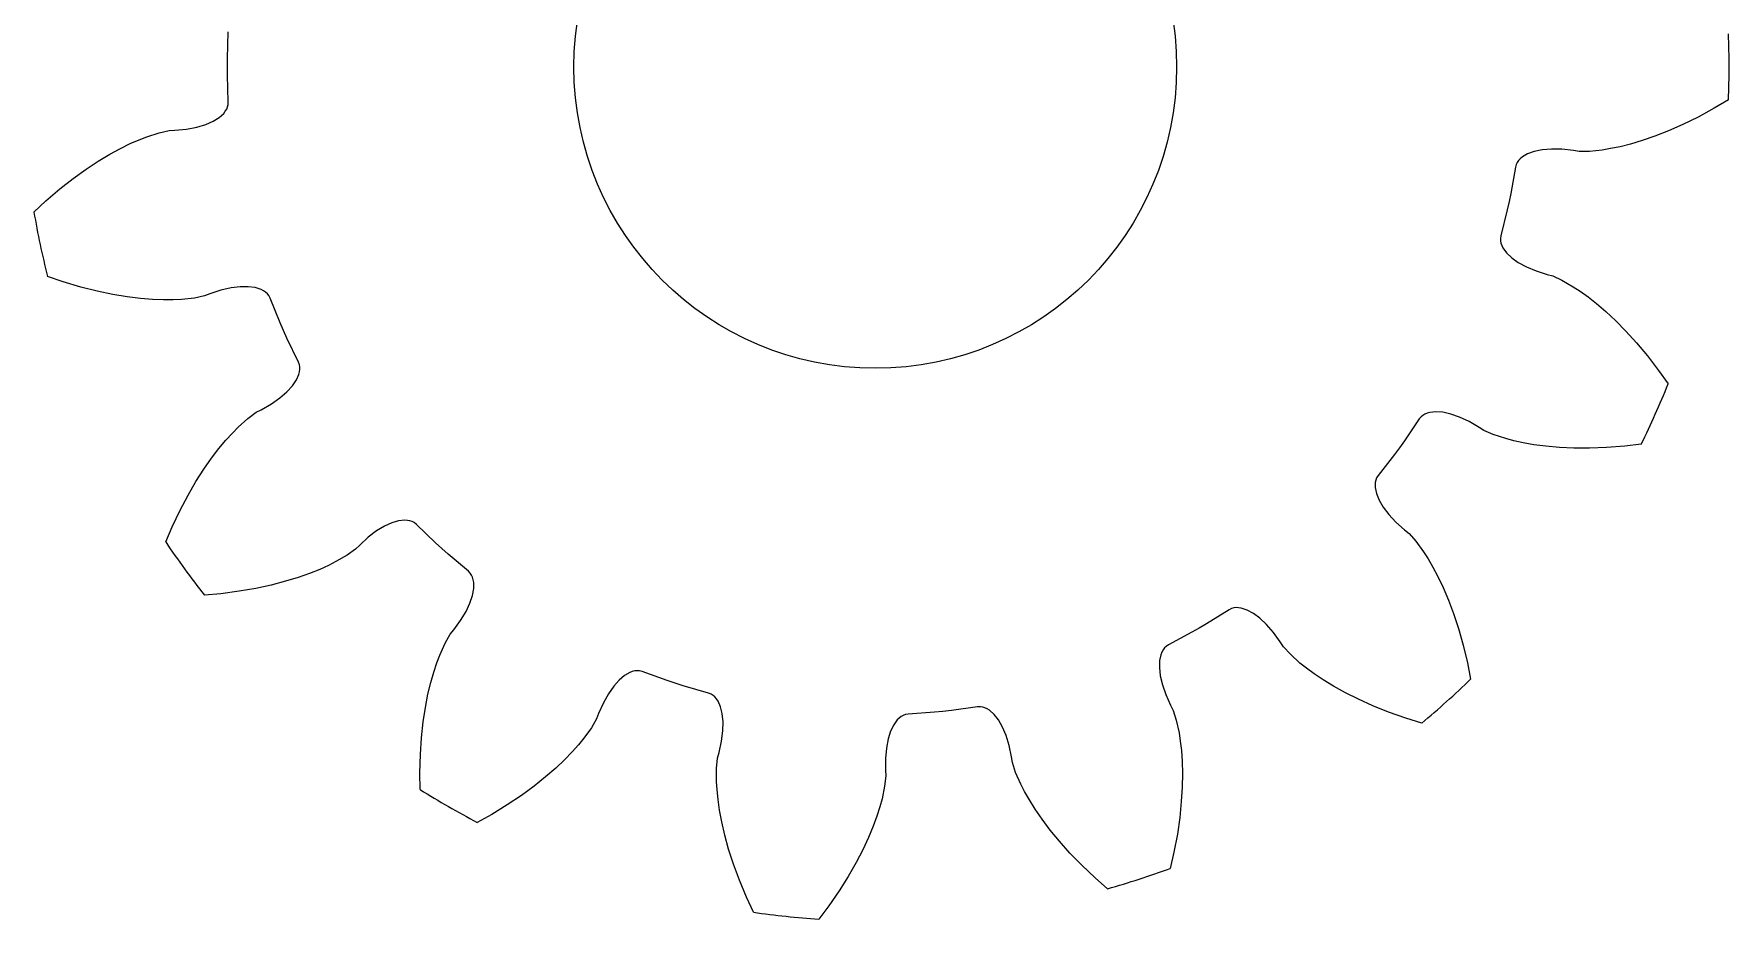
# Model space of a CAD drawing. Extents: x -8.4 to 8.5, y -8.5 to 8.5.
# Drawn here: x -8.38 to 8.5, y -8.48 to 0.33 of the extents above; entities that cross this region are included whole.
import ezdxf

# ---------------------------------------------------------------- set-up
doc = ezdxf.new("R2010")
doc.units = 0

msp = doc.modelspace()

# ---------------------------------------------------------------- linework, layer by layer
msp.add_circle((0, 0), 3)
msp.add_circle((0, 0), 3)
at = {"layer": 'layer0'}
for p, q in [((-6.449, 0.084), (-6.441, 0.348)), ((-6.45, 0), (-6.449, 0.084)), ((-6.449, -0.084), (-6.45, 0)), ((-6.441, -0.348), (-6.449, -0.084)), ((8.494, -0.328), (8.353, -0.412)), ((-6.592, -0.54), (-6.532, -0.503)), ((-6.532, -0.503), (-6.487, -0.463)), ((-6.487, -0.463), (-6.471, -0.441)), ((-6.471, -0.441), (-6.457, -0.42)), ((-6.457, -0.42), (-6.448, -0.398)), ((-6.448, -0.398), (-6.442, -0.376)), ((-6.442, -0.376), (-6.441, -0.348)), ((8.192, -0.499), (8.04, -0.574)), ((8.353, -0.412), (8.192, -0.499)), ((-7.252, -0.695), (-7.128, -0.655)), ((-7.128, -0.655), (-7.029, -0.633)), ((-7.029, -0.633), (-6.972, -0.63)), ((-6.972, -0.63), (-6.856, -0.619)), ((-6.856, -0.619), (-6.754, -0.599)), ((-6.754, -0.599), (-6.666, -0.572)), ((-6.666, -0.572), (-6.592, -0.54)), ((7.896, -0.638), (7.761, -0.69)), ((8.04, -0.574), (7.896, -0.638)), ((-7.619, -0.869), (-7.514, -0.812)), ((-7.514, -0.812), (-7.417, -0.764)), ((-7.417, -0.764), (-7.329, -0.725)), ((-7.329, -0.725), (-7.252, -0.695)), ((6.56, -0.842), (6.494, -0.866)), ((6.639, -0.826), (6.56, -0.842)), ((6.731, -0.818), (6.639, -0.826)), ((6.835, -0.82), (6.731, -0.818)), ((6.95, -0.833), (6.835, -0.82)), ((7.007, -0.842), (6.95, -0.833)), ((7.109, -0.841), (7.007, -0.842)), ((7.238, -0.828), (7.109, -0.841)), ((7.32, -0.814), (7.238, -0.828)), ((7.414, -0.795), (7.32, -0.814)), ((7.518, -0.768), (7.414, -0.795)), ((7.633, -0.734), (7.518, -0.768)), ((7.761, -0.69), (7.633, -0.734)), ((-7.856, -1.018), (-7.735, -0.939)), ((-7.735, -0.939), (-7.619, -0.869)), ((6.372, -0.999), (6.326, -1.259)), ((6.38, -0.972), (6.372, -0.999)), ((6.39, -0.952), (6.38, -0.972)), ((6.404, -0.932), (6.39, -0.952)), ((6.421, -0.914), (6.404, -0.932)), ((6.442, -0.896), (6.421, -0.914)), ((6.494, -0.866), (6.442, -0.896)), ((-8.117, -1.215), (-7.984, -1.11)), ((-7.984, -1.11), (-7.856, -1.018)), ((-8.376, -1.445), (-8.256, -1.333)), ((-8.256, -1.333), (-8.117, -1.215)), ((6.309, -1.341), (6.291, -1.423)), ((6.326, -1.259), (6.309, -1.341)), ((6.291, -1.423), (6.227, -1.68)), ((6.227, -1.68), (6.223, -1.707)), ((6.223, -1.707), (6.224, -1.73)), ((6.224, -1.73), (6.229, -1.753)), ((6.229, -1.753), (6.237, -1.777)), ((6.237, -1.777), (6.249, -1.801)), ((6.249, -1.801), (6.285, -1.85)), ((6.285, -1.85), (6.336, -1.899)), ((6.336, -1.899), (6.401, -1.946)), ((6.401, -1.946), (6.482, -1.99)), ((6.482, -1.99), (6.578, -2.031)), ((-8.084, -2.14), (-8.24, -2.087)), ((-7.909, -2.192), (-8.084, -2.14)), ((-7.745, -2.233), (-7.909, -2.192)), ((-6.323, -2.188), (-6.414, -2.2)), ((-6.242, -2.188), (-6.323, -2.188)), ((-6.172, -2.197), (-6.242, -2.188)), ((6.578, -2.031), (6.688, -2.066)), ((6.688, -2.066), (6.744, -2.081)), ((6.744, -2.081), (6.836, -2.123)), ((6.836, -2.123), (6.949, -2.188)), ((6.949, -2.188), (7.018, -2.233)), ((-7.59, -2.265), (-7.745, -2.233)), ((-7.448, -2.289), (-7.59, -2.265)), ((-7.314, -2.305), (-7.448, -2.289)), ((-7.194, -2.315), (-7.314, -2.305)), ((-7.086, -2.319), (-7.194, -2.315)), ((-6.99, -2.318), (-7.086, -2.319)), ((-6.908, -2.315), (-6.99, -2.318)), ((-6.779, -2.301), (-6.908, -2.315)), ((-6.679, -2.28), (-6.779, -2.301)), ((-6.625, -2.26), (-6.679, -2.28)), ((-6.515, -2.223), (-6.625, -2.26)), ((-6.414, -2.2), (-6.515, -2.223)), ((-6.115, -2.216), (-6.172, -2.197)), ((-6.091, -2.229), (-6.115, -2.216)), ((-6.07, -2.243), (-6.091, -2.229)), ((-6.052, -2.259), (-6.07, -2.243)), ((-6.038, -2.277), (-6.052, -2.259)), ((-6.025, -2.302), (-6.038, -2.277)), ((-5.926, -2.546), (-6.025, -2.302)), ((7.018, -2.233), (7.096, -2.289)), ((7.096, -2.289), (7.181, -2.356)), ((7.181, -2.356), (7.272, -2.434)), ((7.272, -2.434), (7.371, -2.526)), ((7.371, -2.526), (7.472, -2.629)), ((-5.892, -2.623), (-5.926, -2.546)), ((-5.858, -2.7), (-5.892, -2.623)), ((-5.742, -2.938), (-5.858, -2.7)), ((7.472, -2.629), (7.578, -2.746)), ((7.578, -2.746), (7.687, -2.876)), ((-5.733, -2.964), (-5.742, -2.938)), ((-5.738, -3.061), (-5.732, -3.035)), ((-5.729, -2.986), (-5.733, -2.964)), ((-5.732, -3.035), (-5.728, -3.01)), ((-5.728, -3.01), (-5.729, -2.986)), ((7.687, -2.876), (7.798, -3.021)), ((7.798, -3.021), (7.893, -3.155)), ((-5.857, -3.234), (-5.802, -3.175)), ((-5.802, -3.175), (-5.763, -3.116)), ((-5.763, -3.116), (-5.738, -3.061)), ((-6.113, -3.412), (-6.012, -3.354)), ((-6.012, -3.354), (-5.927, -3.294)), ((-5.927, -3.294), (-5.857, -3.234)), ((-6.342, -3.585), (-6.246, -3.498)), ((-6.246, -3.498), (-6.164, -3.438)), ((-6.164, -3.438), (-6.113, -3.412)), ((5.415, -3.504), (5.267, -3.723)), ((5.433, -3.483), (5.415, -3.504)), ((5.45, -3.468), (5.433, -3.483)), ((5.471, -3.456), (5.45, -3.468)), ((5.494, -3.446), (5.471, -3.456)), ((5.52, -3.439), (5.494, -3.446)), ((5.58, -3.433), (5.52, -3.439)), ((5.65, -3.438), (5.58, -3.433)), ((5.729, -3.455), (5.65, -3.438)), ((5.816, -3.485), (5.729, -3.455)), ((5.911, -3.529), (5.816, -3.485)), ((6.011, -3.588), (5.911, -3.529)), ((-6.465, -3.715), (-6.4, -3.644)), ((-6.4, -3.644), (-6.342, -3.585)), ((6.059, -3.619), (6.011, -3.588)), ((6.152, -3.66), (6.059, -3.619)), ((6.276, -3.7), (6.152, -3.66)), ((6.356, -3.721), (6.276, -3.7)), ((-6.607, -3.893), (-6.534, -3.797)), ((-6.534, -3.797), (-6.465, -3.715)), ((5.168, -3.859), (5.006, -4.067)), ((5.218, -3.791), (5.168, -3.859)), ((5.267, -3.723), (5.218, -3.791)), ((6.449, -3.741), (6.356, -3.721)), ((6.556, -3.76), (6.449, -3.741)), ((6.675, -3.776), (6.556, -3.76)), ((6.81, -3.787), (6.675, -3.776)), ((6.954, -3.794), (6.81, -3.787)), ((7.111, -3.795), (6.954, -3.794)), ((7.281, -3.788), (7.111, -3.795)), ((7.463, -3.774), (7.281, -3.788)), ((7.626, -3.754), (7.463, -3.774)), ((-6.763, -4.125), (-6.685, -4.004)), ((-6.685, -4.004), (-6.607, -3.893)), ((-6.842, -4.261), (-6.763, -4.125)), ((4.977, -4.135), (4.975, -4.16)), ((4.975, -4.16), (4.977, -4.187)), ((4.983, -4.112), (4.977, -4.135)), ((4.977, -4.187), (4.989, -4.247)), ((4.991, -4.091), (4.983, -4.112)), ((5.006, -4.067), (4.991, -4.091)), ((-6.921, -4.411), (-6.842, -4.261)), ((4.989, -4.247), (5.015, -4.312)), ((5.015, -4.312), (5.056, -4.381)), ((5.056, -4.381), (5.112, -4.455)), ((-7, -4.576), (-6.921, -4.411)), ((-4.812, -4.537), (-4.886, -4.571)), ((-4.745, -4.518), (-4.812, -4.537)), ((-4.685, -4.512), (-4.745, -4.518)), ((-4.658, -4.513), (-4.685, -4.512)), ((-4.633, -4.518), (-4.658, -4.513)), ((-4.61, -4.526), (-4.633, -4.518)), ((-4.59, -4.536), (-4.61, -4.526)), ((-4.568, -4.553), (-4.59, -4.536)), ((-4.378, -4.737), (-4.568, -4.553)), ((5.112, -4.455), (5.183, -4.531)), ((5.183, -4.531), (5.27, -4.608)), ((-7.064, -4.727), (-7, -4.576)), ((-5.048, -4.681), (-5.133, -4.759)), ((-4.965, -4.618), (-5.048, -4.681)), ((-4.886, -4.571), (-4.965, -4.618)), ((5.27, -4.608), (5.314, -4.644)), ((5.314, -4.644), (5.382, -4.72)), ((5.382, -4.72), (5.458, -4.825)), ((-5.257, -4.859), (-5.369, -4.924)), ((-5.174, -4.8), (-5.257, -4.859)), ((-5.133, -4.759), (-5.174, -4.8)), ((-4.316, -4.793), (-4.378, -4.737)), ((-4.253, -4.849), (-4.316, -4.793)), ((-4.051, -5.019), (-4.253, -4.849)), ((5.458, -4.825), (5.503, -4.895)), ((-5.631, -5.041), (-5.744, -5.081)), ((-5.531, -5.001), (-5.631, -5.041)), ((-5.443, -4.961), (-5.531, -5.001)), ((-5.369, -4.924), (-5.443, -4.961)), ((-4.032, -5.039), (-4.051, -5.019)), ((-4.019, -5.058), (-4.032, -5.039)), ((-4.009, -5.08), (-4.019, -5.058)), ((5.503, -4.895), (5.551, -4.978)), ((5.551, -4.978), (5.602, -5.073)), ((-6.334, -5.219), (-6.515, -5.243)), ((-6.167, -5.19), (-6.334, -5.219)), ((-6.013, -5.157), (-6.167, -5.19)), ((-5.873, -5.12), (-6.013, -5.157)), ((-5.744, -5.081), (-5.873, -5.12)), ((-4.002, -5.104), (-4.009, -5.08)), ((-4.009, -5.26), (-3.997, -5.191)), ((-3.997, -5.131), (-4.002, -5.104)), ((-3.997, -5.191), (-3.997, -5.131)), ((5.602, -5.073), (5.653, -5.181)), ((5.653, -5.181), (5.706, -5.306)), ((-6.515, -5.243), (-6.679, -5.258)), ((-4.074, -5.42), (-4.035, -5.337)), ((-4.035, -5.337), (-4.009, -5.26)), ((3.547, -5.391), (3.522, -5.404)), ((3.568, -5.385), (3.547, -5.391)), ((3.592, -5.382), (3.568, -5.385)), ((3.617, -5.383), (3.592, -5.382)), ((3.644, -5.387), (3.617, -5.383)), ((3.702, -5.406), (3.644, -5.387)), ((5.706, -5.306), (5.757, -5.441)), ((-4.197, -5.603), (-4.128, -5.509)), ((-4.128, -5.509), (-4.074, -5.42)), ((3.298, -5.543), (3.225, -5.586)), ((3.522, -5.404), (3.298, -5.543)), ((3.764, -5.439), (3.702, -5.406)), ((3.829, -5.487), (3.764, -5.439)), ((3.896, -5.55), (3.829, -5.487)), ((3.964, -5.628), (3.896, -5.55)), ((5.757, -5.441), (5.806, -5.591)), ((-4.336, -5.854), (-4.283, -5.736)), ((-4.283, -5.736), (-4.233, -5.647)), ((-4.233, -5.647), (-4.197, -5.603)), ((3.152, -5.627), (2.919, -5.752)), ((3.225, -5.586), (3.152, -5.627)), ((4.032, -5.722), (3.964, -5.628)), ((4.063, -5.771), (4.032, -5.722)), ((5.806, -5.591), (5.853, -5.754)), ((-4.365, -5.932), (-4.336, -5.854)), ((2.843, -5.85), (2.83, -5.909)), ((2.853, -5.824), (2.843, -5.85)), ((2.865, -5.802), (2.853, -5.824)), ((2.88, -5.783), (2.865, -5.802)), ((2.896, -5.767), (2.88, -5.783)), ((2.919, -5.752), (2.896, -5.767)), ((4.132, -5.846), (4.063, -5.771)), ((4.228, -5.933), (4.132, -5.846)), ((5.853, -5.754), (5.895, -5.931)), ((-4.425, -6.127), (-4.395, -6.023)), ((-4.395, -6.023), (-4.365, -5.932)), ((-2.497, -6.057), (-2.551, -6.102)), ((-2.445, -6.027), (-2.497, -6.057)), ((-2.419, -6.017), (-2.445, -6.027)), ((-2.395, -6.012), (-2.419, -6.017)), ((-2.371, -6.01), (-2.395, -6.012)), ((-2.348, -6.011), (-2.371, -6.01)), ((-2.321, -6.018), (-2.348, -6.011)), ((-2.073, -6.108), (-2.321, -6.018)), ((2.83, -5.909), (2.828, -5.979)), ((2.828, -5.979), (2.837, -6.059)), ((2.837, -6.059), (2.858, -6.149)), ((4.293, -5.985), (4.228, -5.933)), ((4.37, -6.041), (4.293, -5.985)), ((4.46, -6.101), (4.37, -6.041)), ((5.895, -5.931), (5.927, -6.093)), ((-4.478, -6.377), (-4.453, -6.244)), ((-4.453, -6.244), (-4.425, -6.127)), ((-2.657, -6.239), (-2.707, -6.329)), ((-2.604, -6.163), (-2.657, -6.239)), ((-2.551, -6.102), (-2.604, -6.163)), ((-1.993, -6.134), (-2.073, -6.108)), ((-1.913, -6.16), (-1.993, -6.134)), ((-1.659, -6.233), (-1.913, -6.16)), ((-1.634, -6.243), (-1.659, -6.233)), ((-1.614, -6.255), (-1.634, -6.243)), ((2.858, -6.149), (2.892, -6.247)), ((4.562, -6.164), (4.46, -6.101)), ((4.681, -6.23), (4.562, -6.164)), ((4.809, -6.294), (4.681, -6.23)), ((-4.5, -6.519), (-4.478, -6.377)), ((-2.707, -6.329), (-2.754, -6.436)), ((-1.596, -6.271), (-1.614, -6.255)), ((-1.58, -6.29), (-1.596, -6.271)), ((-1.565, -6.313), (-1.58, -6.29)), ((-1.54, -6.368), (-1.565, -6.313)), ((-1.523, -6.436), (-1.54, -6.368)), ((0.758, -6.405), (0.674, -6.415)), ((1.019, -6.369), (0.758, -6.405)), ((1.047, -6.368), (1.019, -6.369)), ((1.07, -6.371), (1.047, -6.368)), ((1.092, -6.378), (1.07, -6.371)), ((1.115, -6.389), (1.092, -6.378)), ((1.138, -6.403), (1.115, -6.389)), ((1.183, -6.444), (1.138, -6.403)), ((2.892, -6.247), (2.94, -6.353)), ((2.94, -6.353), (2.966, -6.404)), ((2.966, -6.404), (2.997, -6.501)), ((4.953, -6.359), (4.809, -6.294)), ((5.11, -6.422), (4.953, -6.359)), ((-4.517, -6.676), (-4.5, -6.519)), ((-2.826, -6.577), (-2.902, -6.682)), ((-2.774, -6.489), (-2.826, -6.577)), ((-2.754, -6.436), (-2.774, -6.489)), ((-1.515, -6.517), (-1.523, -6.436)), ((-1.517, -6.609), (-1.515, -6.517)), ((0.183, -6.549), (0.152, -6.612)), ((0.218, -6.5), (0.183, -6.549)), ((0.237, -6.481), (0.218, -6.5)), ((0.258, -6.466), (0.237, -6.481)), ((0.278, -6.454), (0.258, -6.466)), ((0.3, -6.446), (0.278, -6.454)), ((0.327, -6.442), (0.3, -6.446)), ((0.591, -6.423), (0.327, -6.442)), ((0.674, -6.415), (0.591, -6.423)), ((1.226, -6.499), (1.183, -6.444)), ((1.266, -6.57), (1.226, -6.499)), ((1.302, -6.655), (1.266, -6.57)), ((2.997, -6.501), (3.024, -6.628)), ((5.283, -6.483), (5.11, -6.422)), ((5.44, -6.531), (5.283, -6.483)), ((-4.529, -6.845), (-4.517, -6.676)), ((-2.955, -6.746), (-3.018, -6.818)), ((-2.902, -6.682), (-2.955, -6.746)), ((-1.555, -6.825), (-1.53, -6.712)), ((-1.53, -6.712), (-1.517, -6.609)), ((0.127, -6.689), (0.11, -6.78)), ((0.152, -6.612), (0.127, -6.689)), ((1.332, -6.754), (1.302, -6.655)), ((3.024, -6.628), (3.036, -6.71)), ((3.036, -6.71), (3.047, -6.805)), ((-4.533, -7.027), (-4.529, -6.845)), ((-3.094, -6.895), (-3.181, -6.978)), ((-3.018, -6.818), (-3.094, -6.895)), ((-1.58, -6.982), (-1.57, -6.881)), ((-1.57, -6.881), (-1.555, -6.825)), ((0.11, -6.78), (0.101, -6.883)), ((0.101, -6.883), (0.102, -6.999)), ((1.356, -6.868), (1.332, -6.754)), ((1.365, -6.924), (1.356, -6.868)), ((3.047, -6.805), (3.054, -6.913)), ((3.054, -6.913), (3.057, -7.033)), ((-4.531, -7.192), (-4.533, -7.027)), ((-3.283, -7.067), (-3.395, -7.157)), ((-3.181, -6.978), (-3.283, -7.067)), ((-1.58, -7.112), (-1.58, -6.982)), ((0.105, -7.057), (0.093, -7.158)), ((0.102, -6.999), (0.105, -7.057)), ((1.397, -7.021), (1.365, -6.924)), ((1.449, -7.14), (1.397, -7.021)), ((3.057, -7.033), (3.055, -7.168)), ((-3.523, -7.25), (-3.664, -7.344)), ((-3.395, -7.157), (-3.523, -7.25)), ((-1.575, -7.195), (-1.58, -7.112)), ((-1.565, -7.29), (-1.575, -7.195)), ((0.093, -7.158), (0.067, -7.285)), ((1.487, -7.213), (1.449, -7.14)), ((1.535, -7.296), (1.487, -7.213)), ((3.055, -7.168), (3.046, -7.312)), ((-3.664, -7.344), (-3.819, -7.44)), ((-1.55, -7.397), (-1.565, -7.29)), ((-1.528, -7.515), (-1.55, -7.397)), ((0.045, -7.365), (0.016, -7.456)), ((0.067, -7.285), (0.045, -7.365)), ((1.592, -7.388), (1.535, -7.296)), ((1.661, -7.487), (1.592, -7.388)), ((3.046, -7.312), (3.031, -7.469)), ((-3.819, -7.44), (-3.963, -7.52)), ((-1.498, -7.647), (-1.528, -7.515)), ((-0.022, -7.557), (-0.068, -7.668)), ((0.016, -7.456), (-0.022, -7.557)), ((1.742, -7.595), (1.661, -7.487)), ((3.031, -7.469), (3.007, -7.637)), ((-1.46, -7.786), (-1.498, -7.647)), ((-0.068, -7.668), (-0.125, -7.791)), ((1.833, -7.706), (1.742, -7.595)), ((1.938, -7.824), (1.833, -7.706)), ((3.007, -7.637), (2.973, -7.816)), ((-1.411, -7.936), (-1.46, -7.786)), ((-0.191, -7.919), (-0.269, -8.056)), ((-0.125, -7.791), (-0.191, -7.919)), ((2.057, -7.946), (1.938, -7.824)), ((2.973, -7.816), (2.937, -7.977)), ((-1.353, -8.095), (-1.411, -7.936)), ((-1.283, -8.264), (-1.353, -8.095)), ((-0.269, -8.056), (-0.36, -8.2)), ((2.189, -8.071), (2.057, -7.946)), ((2.313, -8.179), (2.189, -8.071)), ((-1.214, -8.413), (-1.283, -8.264)), ((-0.36, -8.2), (-0.463, -8.35)), ((-0.463, -8.35), (-0.562, -8.481))]:
    msp.add_line(p, q, dxfattribs=at)
for start, end in [(357.7886, 362.2114), (189.7886, 194.2114), (333.7886, 338.2114), (213.7886, 218.2114), (309.7886, 314.2114), (237.7886, 242.2114), (285.7886, 290.2114), (261.7886, 266.2114)]:
    msp.add_arc((0, 0), 8.5, start, end, dxfattribs=at)
at = {"layer": 'layer1'}
for p, q in [((-6.449, 0.084), (-6.441, 0.348)), ((-6.45, 0), (-6.449, 0.084)), ((-6.449, -0.084), (-6.45, 0)), ((-6.441, -0.348), (-6.449, -0.084)), ((8.494, -0.328), (8.353, -0.412)), ((-6.592, -0.54), (-6.532, -0.503)), ((-6.532, -0.503), (-6.487, -0.463)), ((-6.487, -0.463), (-6.471, -0.441)), ((-6.471, -0.441), (-6.457, -0.42)), ((-6.457, -0.42), (-6.448, -0.398)), ((-6.448, -0.398), (-6.442, -0.376)), ((-6.442, -0.376), (-6.441, -0.348)), ((8.192, -0.499), (8.04, -0.574)), ((8.353, -0.412), (8.192, -0.499)), ((-7.252, -0.695), (-7.128, -0.655)), ((-7.128, -0.655), (-7.029, -0.633)), ((-7.029, -0.633), (-6.972, -0.63)), ((-6.972, -0.63), (-6.856, -0.619)), ((-6.856, -0.619), (-6.754, -0.599)), ((-6.754, -0.599), (-6.666, -0.572)), ((-6.666, -0.572), (-6.592, -0.54)), ((7.896, -0.638), (7.761, -0.69)), ((8.04, -0.574), (7.896, -0.638)), ((-7.619, -0.869), (-7.514, -0.812)), ((-7.514, -0.812), (-7.417, -0.764)), ((-7.417, -0.764), (-7.329, -0.725)), ((-7.329, -0.725), (-7.252, -0.695)), ((6.56, -0.842), (6.494, -0.866)), ((6.639, -0.826), (6.56, -0.842)), ((6.731, -0.818), (6.639, -0.826)), ((6.835, -0.82), (6.731, -0.818)), ((6.95, -0.833), (6.835, -0.82)), ((7.007, -0.842), (6.95, -0.833)), ((7.109, -0.841), (7.007, -0.842)), ((7.238, -0.828), (7.109, -0.841)), ((7.32, -0.814), (7.238, -0.828)), ((7.414, -0.795), (7.32, -0.814)), ((7.518, -0.768), (7.414, -0.795)), ((7.633, -0.734), (7.518, -0.768)), ((7.761, -0.69), (7.633, -0.734)), ((-7.856, -1.018), (-7.735, -0.939)), ((-7.735, -0.939), (-7.619, -0.869)), ((6.372, -0.999), (6.326, -1.259)), ((6.38, -0.972), (6.372, -0.999)), ((6.39, -0.952), (6.38, -0.972)), ((6.404, -0.932), (6.39, -0.952)), ((6.421, -0.914), (6.404, -0.932)), ((6.442, -0.896), (6.421, -0.914)), ((6.494, -0.866), (6.442, -0.896)), ((-8.117, -1.215), (-7.984, -1.11)), ((-7.984, -1.11), (-7.856, -1.018)), ((-8.376, -1.445), (-8.256, -1.333)), ((-8.256, -1.333), (-8.117, -1.215)), ((6.309, -1.341), (6.291, -1.423)), ((6.326, -1.259), (6.309, -1.341)), ((6.291, -1.423), (6.227, -1.68)), ((6.227, -1.68), (6.223, -1.707)), ((6.223, -1.707), (6.224, -1.73)), ((6.224, -1.73), (6.229, -1.753)), ((6.229, -1.753), (6.237, -1.777)), ((6.237, -1.777), (6.249, -1.801)), ((6.249, -1.801), (6.285, -1.85)), ((6.285, -1.85), (6.336, -1.899)), ((6.336, -1.899), (6.401, -1.946)), ((6.401, -1.946), (6.482, -1.99)), ((6.482, -1.99), (6.578, -2.031)), ((-8.084, -2.14), (-8.24, -2.087)), ((-7.909, -2.192), (-8.084, -2.14)), ((-7.745, -2.233), (-7.909, -2.192)), ((-6.323, -2.188), (-6.414, -2.2)), ((-6.242, -2.188), (-6.323, -2.188)), ((-6.172, -2.197), (-6.242, -2.188)), ((6.578, -2.031), (6.688, -2.066)), ((6.688, -2.066), (6.744, -2.081)), ((6.744, -2.081), (6.836, -2.123)), ((6.836, -2.123), (6.949, -2.188)), ((6.949, -2.188), (7.018, -2.233)), ((-7.59, -2.265), (-7.745, -2.233)), ((-7.448, -2.289), (-7.59, -2.265)), ((-7.314, -2.305), (-7.448, -2.289)), ((-7.194, -2.315), (-7.314, -2.305)), ((-7.086, -2.319), (-7.194, -2.315)), ((-6.99, -2.318), (-7.086, -2.319)), ((-6.908, -2.315), (-6.99, -2.318)), ((-6.779, -2.301), (-6.908, -2.315)), ((-6.679, -2.28), (-6.779, -2.301)), ((-6.625, -2.26), (-6.679, -2.28)), ((-6.515, -2.223), (-6.625, -2.26)), ((-6.414, -2.2), (-6.515, -2.223)), ((-6.115, -2.216), (-6.172, -2.197)), ((-6.091, -2.229), (-6.115, -2.216)), ((-6.07, -2.243), (-6.091, -2.229)), ((-6.052, -2.259), (-6.07, -2.243)), ((-6.038, -2.277), (-6.052, -2.259)), ((-6.025, -2.302), (-6.038, -2.277)), ((-5.926, -2.546), (-6.025, -2.302)), ((7.018, -2.233), (7.096, -2.289)), ((7.096, -2.289), (7.181, -2.356)), ((7.181, -2.356), (7.272, -2.434)), ((7.272, -2.434), (7.371, -2.526)), ((7.371, -2.526), (7.472, -2.629)), ((-5.892, -2.623), (-5.926, -2.546)), ((-5.858, -2.7), (-5.892, -2.623)), ((-5.742, -2.938), (-5.858, -2.7)), ((7.472, -2.629), (7.578, -2.746)), ((7.578, -2.746), (7.687, -2.876)), ((-5.733, -2.964), (-5.742, -2.938)), ((-5.738, -3.061), (-5.732, -3.035)), ((-5.729, -2.986), (-5.733, -2.964)), ((-5.732, -3.035), (-5.728, -3.01)), ((-5.728, -3.01), (-5.729, -2.986)), ((7.687, -2.876), (7.798, -3.021)), ((7.798, -3.021), (7.893, -3.155)), ((-5.857, -3.234), (-5.802, -3.175)), ((-5.802, -3.175), (-5.763, -3.116)), ((-5.763, -3.116), (-5.738, -3.061)), ((-6.113, -3.412), (-6.012, -3.354)), ((-6.012, -3.354), (-5.927, -3.294)), ((-5.927, -3.294), (-5.857, -3.234)), ((-6.342, -3.585), (-6.246, -3.498)), ((-6.246, -3.498), (-6.164, -3.438)), ((-6.164, -3.438), (-6.113, -3.412)), ((5.415, -3.504), (5.267, -3.723)), ((5.433, -3.483), (5.415, -3.504)), ((5.45, -3.468), (5.433, -3.483)), ((5.471, -3.456), (5.45, -3.468)), ((5.494, -3.446), (5.471, -3.456)), ((5.52, -3.439), (5.494, -3.446)), ((5.58, -3.433), (5.52, -3.439)), ((5.65, -3.438), (5.58, -3.433)), ((5.729, -3.455), (5.65, -3.438)), ((5.816, -3.485), (5.729, -3.455)), ((5.911, -3.529), (5.816, -3.485)), ((6.011, -3.588), (5.911, -3.529)), ((-6.465, -3.715), (-6.4, -3.644)), ((-6.4, -3.644), (-6.342, -3.585)), ((6.059, -3.619), (6.011, -3.588)), ((6.152, -3.66), (6.059, -3.619)), ((6.276, -3.7), (6.152, -3.66)), ((6.356, -3.721), (6.276, -3.7)), ((-6.607, -3.893), (-6.534, -3.797)), ((-6.534, -3.797), (-6.465, -3.715)), ((5.168, -3.859), (5.006, -4.067)), ((5.218, -3.791), (5.168, -3.859)), ((5.267, -3.723), (5.218, -3.791)), ((6.449, -3.741), (6.356, -3.721)), ((6.556, -3.76), (6.449, -3.741)), ((6.675, -3.776), (6.556, -3.76)), ((6.81, -3.787), (6.675, -3.776)), ((6.954, -3.794), (6.81, -3.787)), ((7.111, -3.795), (6.954, -3.794)), ((7.281, -3.788), (7.111, -3.795)), ((7.463, -3.774), (7.281, -3.788)), ((7.626, -3.754), (7.463, -3.774)), ((-6.763, -4.125), (-6.685, -4.004)), ((-6.685, -4.004), (-6.607, -3.893)), ((-6.842, -4.261), (-6.763, -4.125)), ((4.977, -4.135), (4.975, -4.16)), ((4.975, -4.16), (4.977, -4.187)), ((4.983, -4.112), (4.977, -4.135)), ((4.977, -4.187), (4.989, -4.247)), ((4.991, -4.091), (4.983, -4.112)), ((5.006, -4.067), (4.991, -4.091)), ((-6.921, -4.411), (-6.842, -4.261)), ((4.989, -4.247), (5.015, -4.312)), ((5.015, -4.312), (5.056, -4.381)), ((5.056, -4.381), (5.112, -4.455)), ((-7, -4.576), (-6.921, -4.411)), ((-4.812, -4.537), (-4.886, -4.571)), ((-4.745, -4.518), (-4.812, -4.537)), ((-4.685, -4.512), (-4.745, -4.518)), ((-4.658, -4.513), (-4.685, -4.512)), ((-4.633, -4.518), (-4.658, -4.513)), ((-4.61, -4.526), (-4.633, -4.518)), ((-4.59, -4.536), (-4.61, -4.526)), ((-4.568, -4.553), (-4.59, -4.536)), ((-4.378, -4.737), (-4.568, -4.553)), ((5.112, -4.455), (5.183, -4.531)), ((5.183, -4.531), (5.27, -4.608)), ((-7.064, -4.727), (-7, -4.576)), ((-5.048, -4.681), (-5.133, -4.759)), ((-4.965, -4.618), (-5.048, -4.681)), ((-4.886, -4.571), (-4.965, -4.618)), ((5.27, -4.608), (5.314, -4.644)), ((5.314, -4.644), (5.382, -4.72)), ((5.382, -4.72), (5.458, -4.825)), ((-5.257, -4.859), (-5.369, -4.924)), ((-5.174, -4.8), (-5.257, -4.859)), ((-5.133, -4.759), (-5.174, -4.8)), ((-4.316, -4.793), (-4.378, -4.737)), ((-4.253, -4.849), (-4.316, -4.793)), ((-4.051, -5.019), (-4.253, -4.849)), ((5.458, -4.825), (5.503, -4.895)), ((-5.631, -5.041), (-5.744, -5.081)), ((-5.531, -5.001), (-5.631, -5.041)), ((-5.443, -4.961), (-5.531, -5.001)), ((-5.369, -4.924), (-5.443, -4.961)), ((-4.032, -5.039), (-4.051, -5.019)), ((-4.019, -5.058), (-4.032, -5.039)), ((-4.009, -5.08), (-4.019, -5.058)), ((5.503, -4.895), (5.551, -4.978)), ((5.551, -4.978), (5.602, -5.073)), ((-6.334, -5.219), (-6.515, -5.243)), ((-6.167, -5.19), (-6.334, -5.219)), ((-6.013, -5.157), (-6.167, -5.19)), ((-5.873, -5.12), (-6.013, -5.157)), ((-5.744, -5.081), (-5.873, -5.12)), ((-4.002, -5.104), (-4.009, -5.08)), ((-4.009, -5.26), (-3.997, -5.191)), ((-3.997, -5.131), (-4.002, -5.104)), ((-3.997, -5.191), (-3.997, -5.131)), ((5.602, -5.073), (5.653, -5.181)), ((5.653, -5.181), (5.706, -5.306)), ((-6.515, -5.243), (-6.679, -5.258)), ((-4.074, -5.42), (-4.035, -5.337)), ((-4.035, -5.337), (-4.009, -5.26)), ((3.547, -5.391), (3.522, -5.404)), ((3.568, -5.385), (3.547, -5.391)), ((3.592, -5.382), (3.568, -5.385)), ((3.617, -5.383), (3.592, -5.382)), ((3.644, -5.387), (3.617, -5.383)), ((3.702, -5.406), (3.644, -5.387)), ((5.706, -5.306), (5.757, -5.441)), ((-4.197, -5.603), (-4.128, -5.509)), ((-4.128, -5.509), (-4.074, -5.42)), ((3.298, -5.543), (3.225, -5.586)), ((3.522, -5.404), (3.298, -5.543)), ((3.764, -5.439), (3.702, -5.406)), ((3.829, -5.487), (3.764, -5.439)), ((3.896, -5.55), (3.829, -5.487)), ((3.964, -5.628), (3.896, -5.55)), ((5.757, -5.441), (5.806, -5.591)), ((-4.336, -5.854), (-4.283, -5.736)), ((-4.283, -5.736), (-4.233, -5.647)), ((-4.233, -5.647), (-4.197, -5.603)), ((3.152, -5.627), (2.919, -5.752)), ((3.225, -5.586), (3.152, -5.627)), ((4.032, -5.722), (3.964, -5.628)), ((4.063, -5.771), (4.032, -5.722)), ((5.806, -5.591), (5.853, -5.754)), ((-4.365, -5.932), (-4.336, -5.854)), ((2.843, -5.85), (2.83, -5.909)), ((2.853, -5.824), (2.843, -5.85)), ((2.865, -5.802), (2.853, -5.824)), ((2.88, -5.783), (2.865, -5.802)), ((2.896, -5.767), (2.88, -5.783)), ((2.919, -5.752), (2.896, -5.767)), ((4.132, -5.846), (4.063, -5.771)), ((4.228, -5.933), (4.132, -5.846)), ((5.853, -5.754), (5.895, -5.931)), ((-4.425, -6.127), (-4.395, -6.023)), ((-4.395, -6.023), (-4.365, -5.932)), ((-2.497, -6.057), (-2.551, -6.102)), ((-2.445, -6.027), (-2.497, -6.057)), ((-2.419, -6.017), (-2.445, -6.027)), ((-2.395, -6.012), (-2.419, -6.017)), ((-2.371, -6.01), (-2.395, -6.012)), ((-2.348, -6.011), (-2.371, -6.01)), ((-2.321, -6.018), (-2.348, -6.011)), ((-2.073, -6.108), (-2.321, -6.018)), ((2.83, -5.909), (2.828, -5.979)), ((2.828, -5.979), (2.837, -6.059)), ((2.837, -6.059), (2.858, -6.149)), ((4.293, -5.985), (4.228, -5.933)), ((4.37, -6.041), (4.293, -5.985)), ((4.46, -6.101), (4.37, -6.041)), ((5.895, -5.931), (5.927, -6.093)), ((-4.478, -6.377), (-4.453, -6.244)), ((-4.453, -6.244), (-4.425, -6.127)), ((-2.657, -6.239), (-2.707, -6.329)), ((-2.604, -6.163), (-2.657, -6.239)), ((-2.551, -6.102), (-2.604, -6.163)), ((-1.993, -6.134), (-2.073, -6.108)), ((-1.913, -6.16), (-1.993, -6.134)), ((-1.659, -6.233), (-1.913, -6.16)), ((-1.634, -6.243), (-1.659, -6.233)), ((-1.614, -6.255), (-1.634, -6.243)), ((2.858, -6.149), (2.892, -6.247)), ((4.562, -6.164), (4.46, -6.101)), ((4.681, -6.23), (4.562, -6.164)), ((4.809, -6.294), (4.681, -6.23)), ((-4.5, -6.519), (-4.478, -6.377)), ((-2.707, -6.329), (-2.754, -6.436)), ((-1.596, -6.271), (-1.614, -6.255)), ((-1.58, -6.29), (-1.596, -6.271)), ((-1.565, -6.313), (-1.58, -6.29)), ((-1.54, -6.368), (-1.565, -6.313)), ((-1.523, -6.436), (-1.54, -6.368)), ((0.758, -6.405), (0.674, -6.415)), ((1.019, -6.369), (0.758, -6.405)), ((1.047, -6.368), (1.019, -6.369)), ((1.07, -6.371), (1.047, -6.368)), ((1.092, -6.378), (1.07, -6.371)), ((1.115, -6.389), (1.092, -6.378)), ((1.138, -6.403), (1.115, -6.389)), ((1.183, -6.444), (1.138, -6.403)), ((2.892, -6.247), (2.94, -6.353)), ((2.94, -6.353), (2.966, -6.404)), ((2.966, -6.404), (2.997, -6.501)), ((4.953, -6.359), (4.809, -6.294)), ((5.11, -6.422), (4.953, -6.359)), ((-4.517, -6.676), (-4.5, -6.519)), ((-2.826, -6.577), (-2.902, -6.682)), ((-2.774, -6.489), (-2.826, -6.577)), ((-2.754, -6.436), (-2.774, -6.489)), ((-1.515, -6.517), (-1.523, -6.436)), ((-1.517, -6.609), (-1.515, -6.517)), ((0.183, -6.549), (0.152, -6.612)), ((0.218, -6.5), (0.183, -6.549)), ((0.237, -6.481), (0.218, -6.5)), ((0.258, -6.466), (0.237, -6.481)), ((0.278, -6.454), (0.258, -6.466)), ((0.3, -6.446), (0.278, -6.454)), ((0.327, -6.442), (0.3, -6.446)), ((0.591, -6.423), (0.327, -6.442)), ((0.674, -6.415), (0.591, -6.423)), ((1.226, -6.499), (1.183, -6.444)), ((1.266, -6.57), (1.226, -6.499)), ((1.302, -6.655), (1.266, -6.57)), ((2.997, -6.501), (3.024, -6.628)), ((5.283, -6.483), (5.11, -6.422)), ((5.44, -6.531), (5.283, -6.483)), ((-4.529, -6.845), (-4.517, -6.676)), ((-2.955, -6.746), (-3.018, -6.818)), ((-2.902, -6.682), (-2.955, -6.746)), ((-1.555, -6.825), (-1.53, -6.712)), ((-1.53, -6.712), (-1.517, -6.609)), ((0.127, -6.689), (0.11, -6.78)), ((0.152, -6.612), (0.127, -6.689)), ((1.332, -6.754), (1.302, -6.655)), ((3.024, -6.628), (3.036, -6.71)), ((3.036, -6.71), (3.047, -6.805)), ((-4.533, -7.027), (-4.529, -6.845)), ((-3.094, -6.895), (-3.181, -6.978)), ((-3.018, -6.818), (-3.094, -6.895)), ((-1.58, -6.982), (-1.57, -6.881)), ((-1.57, -6.881), (-1.555, -6.825)), ((0.11, -6.78), (0.101, -6.883)), ((0.101, -6.883), (0.102, -6.999)), ((1.356, -6.868), (1.332, -6.754)), ((1.365, -6.924), (1.356, -6.868)), ((3.047, -6.805), (3.054, -6.913)), ((3.054, -6.913), (3.057, -7.033)), ((-4.531, -7.192), (-4.533, -7.027)), ((-3.283, -7.067), (-3.395, -7.157)), ((-3.181, -6.978), (-3.283, -7.067)), ((-1.58, -7.112), (-1.58, -6.982)), ((0.105, -7.057), (0.093, -7.158)), ((0.102, -6.999), (0.105, -7.057)), ((1.397, -7.021), (1.365, -6.924)), ((1.449, -7.14), (1.397, -7.021)), ((3.057, -7.033), (3.055, -7.168)), ((-3.523, -7.25), (-3.664, -7.344)), ((-3.395, -7.157), (-3.523, -7.25)), ((-1.575, -7.195), (-1.58, -7.112)), ((-1.565, -7.29), (-1.575, -7.195)), ((0.093, -7.158), (0.067, -7.285)), ((1.487, -7.213), (1.449, -7.14)), ((1.535, -7.296), (1.487, -7.213)), ((3.055, -7.168), (3.046, -7.312)), ((-3.664, -7.344), (-3.819, -7.44)), ((-1.55, -7.397), (-1.565, -7.29)), ((-1.528, -7.515), (-1.55, -7.397)), ((0.045, -7.365), (0.016, -7.456)), ((0.067, -7.285), (0.045, -7.365)), ((1.592, -7.388), (1.535, -7.296)), ((1.661, -7.487), (1.592, -7.388)), ((3.046, -7.312), (3.031, -7.469)), ((-3.819, -7.44), (-3.963, -7.52)), ((-1.498, -7.647), (-1.528, -7.515)), ((-0.022, -7.557), (-0.068, -7.668)), ((0.016, -7.456), (-0.022, -7.557)), ((1.742, -7.595), (1.661, -7.487)), ((3.031, -7.469), (3.007, -7.637)), ((-1.46, -7.786), (-1.498, -7.647)), ((-0.068, -7.668), (-0.125, -7.791)), ((1.833, -7.706), (1.742, -7.595)), ((1.938, -7.824), (1.833, -7.706)), ((3.007, -7.637), (2.973, -7.816)), ((-1.411, -7.936), (-1.46, -7.786)), ((-0.191, -7.919), (-0.269, -8.056)), ((-0.125, -7.791), (-0.191, -7.919)), ((2.057, -7.946), (1.938, -7.824)), ((2.973, -7.816), (2.937, -7.977)), ((-1.353, -8.095), (-1.411, -7.936)), ((-1.283, -8.264), (-1.353, -8.095)), ((-0.269, -8.056), (-0.36, -8.2)), ((2.189, -8.071), (2.057, -7.946)), ((2.313, -8.179), (2.189, -8.071)), ((-1.214, -8.413), (-1.283, -8.264)), ((-0.36, -8.2), (-0.463, -8.35)), ((-0.463, -8.35), (-0.562, -8.481))]:
    msp.add_line(p, q, dxfattribs=at)
for start, end in [(357.7886, 362.2114), (189.7886, 194.2114), (333.7886, 338.2114), (213.7886, 218.2114), (309.7886, 314.2114), (237.7886, 242.2114), (285.7886, 290.2114), (261.7886, 266.2114)]:
    msp.add_arc((0, 0), 8.5, start, end, dxfattribs=at)

doc.saveas('drawing.dxf')
